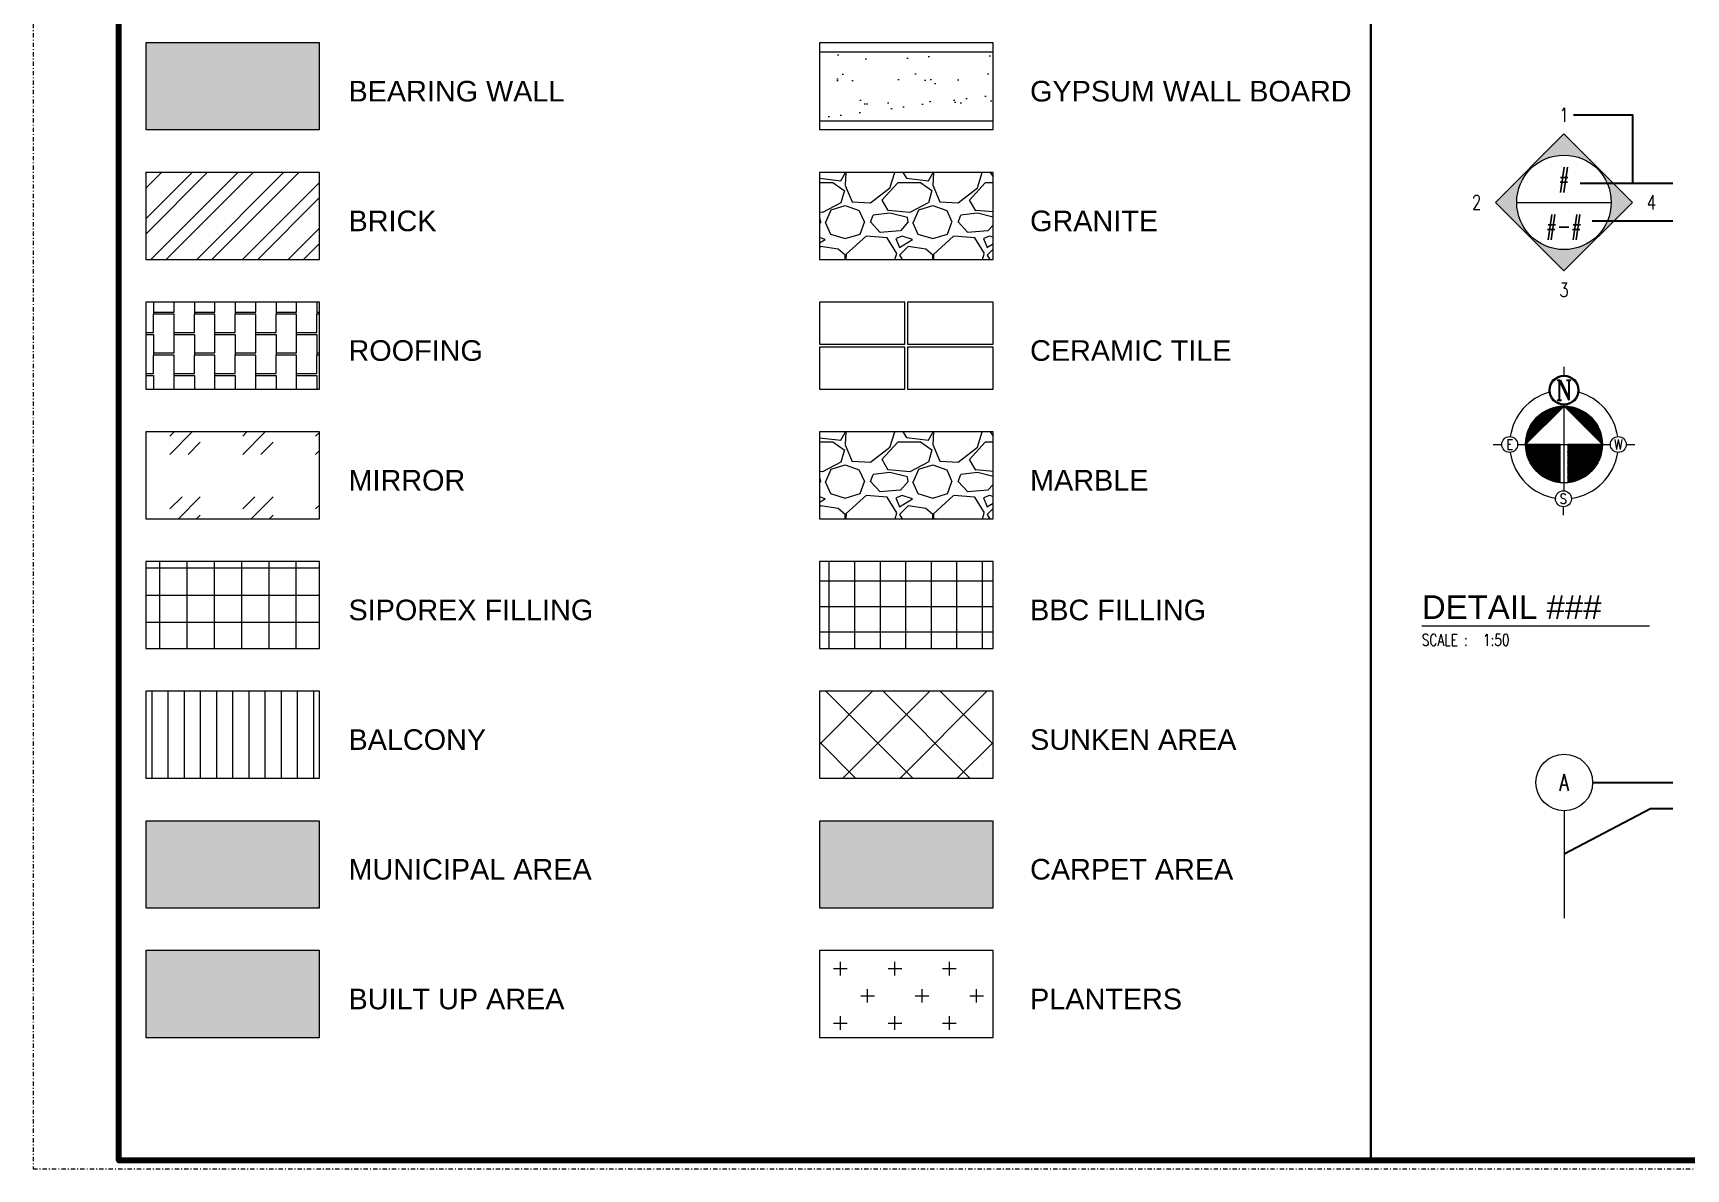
# Paper-space layout 'Symbols A3-1' of a CAD drawing. Header units: millimetres. Extents: x 0 to 408, y 0 to 261.
# Drawn here: x 0 to 192.5, y 0 to 132.3 of the extents above; entities that cross this region are included whole.
import ezdxf
from ezdxf.enums import TextEntityAlignment as Align

# ---------------------------------------------------------------- set-up
doc = ezdxf.new("R2010")
doc.units = ezdxf.units.MM
doc.linetypes.add('CENTER', pattern=[2, 1.25, -0.25, 0.25, -0.25])
doc.linetypes.add('DASHDOT', pattern=[1, 0.5, -0.25, 0, -0.25])
for name, color, linetype, lineweight in [('A-ANNO-GRID-IDEN', 4, 'Continuous', 5), ('A-ANNO-GRID-LINES', 20, 'CENTER', 13), ('A-ANNO-SYMB', 152, 'Continuous', 5), ('A-ANNO-TTLB', 255, 'Continuous', 5), ('G-ANNO-TEXT', 3, 'Continuous', 15), ('G-ANNO-TTLB', 7, 'Continuous', 50), ('G-PAPR-MEDM', 6, 'Continuous', 30), ('G-PAPR-THCK', 4, 'Continuous', 100)]:
    doc.layers.add(name, color=color, linetype=linetype, lineweight=lineweight)
doc.layers.add('A-ANNO-TXT', color=4, linetype='Continuous')
doc.layers.add('G-ANNO-REFR', color=253, linetype='DASHDOT', lineweight=5, plot=False)
doc.styles.add('C2', font='romanc.shx')
doc.styles.add('C3', font='romanc.shx', dxfattribs={"width": 0.9, "height": 9})
doc.styles.add('NOTES', font='arial.ttf', dxfattribs={"height": 2})
doc.styles.add('NOTES_ROMANS', font='romans.shx', dxfattribs={"width": 0.75})
doc.styles.add('Small text', font='arial.ttf', dxfattribs={"height": 2.4})
doc.styles.add('SUB-TITLE', font='swisscb.ttf')
doc.styles.add('SUB-TITLE-2', font='swissc.ttf')
doc.styles.add('TITLE', font='swisscb.ttf')
doc.styles.add('TITLE_ARIAL', font='arial.ttf')

# ---------------------------------------------------------------- blocks, each defined once
blk = doc.blocks.new('*U225')
at = {"layer": 'G-ANNO-REFR'}
blk.add_lwpolyline([(0, 0), (408, 0), (408, 261), (0, 261)], close=True, dxfattribs=at)
at = {"layer": 'G-PAPR-THCK'}
blk.add_lwpolyline([(10, 260), (403, 260), (403, 1), (10, 1)], close=True, dxfattribs=at)
at = {"layer": 'G-ANNO-TEXT'}
for tag, p, height, style in [('GENERAL_NOTES_001', (349.49, 254.98), 1.42, 'NOTES'), ('GENERAL_NOTES_002', (349.71, 252.58), 1.42, 'NOTES'), ('GENERAL_NOTES_003', (349.71, 250.19), 1.42, 'NOTES'), ('GENERAL_NOTES_004', (349.71, 247.8), 1.42, 'NOTES'), ('GENERAL_NOTES_005', (349.71, 245.4), 1.42, 'NOTES'), ('GENERAL_NOTES_006', (349.71, 243.01), 1.42, 'NOTES'), ('GENERAL_NOTES_007', (349.71, 240.64), 1.42, 'NOTES'), ('GENERAL_NOTES_008', (349.65, 238.25), 1.42, 'NOTES'), ('GENERAL_NOTES_009', (349.71, 235.85), 1.42, 'NOTES'), ('GENERAL_NOTES_010', (349.71, 233.46), 1.42, 'NOTES'), ('GENERAL_NOTES_011', (349.71, 231.07), 1.42, 'NOTES'), ('GENERAL_NOTES_012', (349.71, 228.67), 1.42, 'NOTES'), ('GENERAL_NOTES_013', (349.71, 226.28), 1.42, 'NOTES'), ('GENERAL_NOTES_014', (349.71, 223.89), 1.42, 'NOTES'), ('GENERAL_NOTES_015', (349.71, 221.49), 1.42, 'NOTES'), ('GENERAL_NOTES_016', (349.71, 219.1), 1.42, 'NOTES'), ('GENERAL_NOTES_017', (349.63, 216.7), 1.42, 'NOTES'), ('GENERAL_NOTES_018', (349.71, 214.31), 1.42, 'NOTES'), ('GENERAL_NOTES_019', (349.69, 211.92), 1.42, 'NOTES'), ('GENERAL_NOTES_020', (349.71, 209.52), 1.42, 'NOTES'), ('GENERAL_NOTES_021', (349.63, 207.13), 1.42, 'NOTES'), ('GENERAL_NOTES_022', (349.71, 204.74), 1.42, 'NOTES'), ('GENERAL_NOTES_023', (349.64, 202.34), 1.42, 'NOTES'), ('GENERAL_NOTES_024', (349.71, 199.95), 1.42, 'NOTES'), ('GENERAL_NOTES_025', (349.62, 197.56), 1.42, 'NOTES'), ('GENERAL_NOTES_026', (349.71, 195.16), 1.42, 'NOTES'), ('GENERAL_NOTES_027', (349.71, 192.77), 1.42, 'NOTES'), ('GENERAL_NOTES_028', (349.71, 190.38), 1.42, 'NOTES'), ('GENERAL_NOTES_029', (349.71, 187.98), 1.42, 'NOTES'), ('GENERAL_NOTES_030', (349.63, 185.59), 1.42, 'NOTES'), ('GENERAL_NOTES_031', (349.71, 183.19), 1.42, 'NOTES'), ('GENERAL_NOTES_032', (349.71, 180.8), 1.42, 'NOTES'), ('GENERAL_NOTES_033', (349.71, 178.41), 1.42, 'NOTES'), ('GENERAL_NOTES_034', (349.63, 176.01), 1.42, 'NOTES'), ('GENERAL_NOTES_035', (349.71, 173.62), 1.42, 'NOTES'), ('CLIENTNAME', (349.64, 78.78), 2.13, 'SUB-TITLE-2'), ('CLIENTADDRESS1', (349.64, 75.88), 1.42, 'SUB-TITLE-2'), ('CLIENTADDRESS2', (349.64, 73.48), 1.42, 'SUB-TITLE-2'), ('CLIENTPHONE', (349.64, 71.11), 1.42, 'SUB-TITLE-2'), ('DRAWING_NO', (362.5, 41.09), 2.84, 'SUB-TITLE-2')]:
    blk.add_attdef(tag, p, '', height=height, dxfattribs=dict(at, style=style))
at = {"layer": 'G-ANNO-TEXT', "style": 'SUB-TITLE-2'}
for tag, p in [('REV_NO4', (351.25, 107.5)), ('REV_DATE4', (357.51, 107.5)), ('DRAWN_BY4', (365.62, 107.5)), ('CHECKED_BY4', (374.69, 107.5)), ('REV_NO3', (351.25, 104.66)), ('REV_DATE3', (357.51, 104.66)), ('DRAWN_BY3', (365.62, 104.66)), ('CHECKED_BY3', (374.69, 104.66)), ('REV_NO2', (351.25, 101.81)), ('REV_DATE2', (357.51, 101.81)), ('DRAWN_BY2', (365.62, 101.81)), ('CHECKED_BY2', (374.69, 101.81)), ('REV_NO1', (351.25, 98.97)), ('REV_DATE1', (357.51, 98.97)), ('DRAWN_BY1', (365.62, 98.97)), ('CHECKED_BY1', (374.69, 98.97)), ('REV_NO0', (351.25, 96.13)), ('REV_DATE0', (357.51, 96.13)), ('DRAWN_BY0', (365.62, 96.13)), ('CHECKED_BY0', (374.69, 96.13))]:
    blk.add_attdef(tag, text='', height=1.14, dxfattribs=at).set_placement(p, align=Align.MIDDLE)
for tag, p in [('REV_DESCRIPTION4', (380.36, 107.5)), ('REV_DESCRIPTION3', (380.36, 104.66)), ('REV_DESCRIPTION2', (380.36, 101.81)), ('REV_DESCRIPTION1', (380.36, 98.97)), ('REV_DESCRIPTION0', (380.36, 96.13))]:
    blk.add_attdef(tag, text='', height=1.14, dxfattribs=at).set_placement(p, align=Align.MIDDLE_LEFT)
for tag, p in [('PROJECT_NAME1', (362.5, 69.02)), ('PROJECT_NAME2', (362.5, 66.18)), ('PROJECT_CODE', (362.5, 62.82)), ('RELEASE', (362.5, 59.67)), ('STAGE', (362.5, 56.47)), ('DRAWING_TITLE', (362.5, 53.27))]:
    blk.add_attdef(tag, text='', height=1.71, dxfattribs=at).set_placement(p, align=Align.TOP_LEFT)
at = {"layer": 'G-ANNO-TEXT'}
for tag, height, style, p in [('CURRENT_REV', 2.84, 'TITLE', (396.61, 41.09)), ('DRAWN_BY', 1.71, 'SUB-TITLE-2', (355.39, 34.75)), ('CHECKED_BY', 1.71, 'SUB-TITLE-2', (368.89, 34.75)), ('SCALE', 1.71, 'SUB-TITLE-2', (383.11, 34.75)), ('ISSUE_DATE', 1.71, 'SUB-TITLE-2', (396.61, 34.75))]:
    blk.add_attdef(tag, text='', height=height, dxfattribs=dict(at, style=style)).set_placement(p, align=Align.CENTER)
at = {"layer": 'G-ANNO-TEXT', "style": 'SUB-TITLE'}
blk.add_attdef('FILE_NAME', text='', height=1.14, rotation=90, dxfattribs=at).set_placement((403.71, 8.76), align=Align.TOP_LEFT)
blk = doc.blocks.new('*U66')
h = blk.add_hatch(color=256)
h.dxf.hatch_style = 1
h.paths.add_polyline_path([(14.5, 0), (0, 14.5), (-14.5, 0), (0, -14.5)])
h.paths.add_polyline_path([(-10, 0, -1), (10, 0, -1)], flags=16)
blk.add_line((-10, 0), (10, 0))
for points in [[(-14.5, 0), (0, 14.5), (14.5, 0)], [(-14.5, 0), (0, -14.5), (14.5, 0)]]:
    blk.add_lwpolyline(points)
blk.add_circle((0, 0), 10)
at = {"color": 7, "style": 'NOTES_ROMANS', "width": 0.75}
for tag, p in [('ELEVATIONGNUMBER', (0, 5)), ('SHEETNUMBER', (0, -5))]:
    blk.add_attdef(tag, text='', height=3.5, dxfattribs=at).set_placement(p, align=Align.MIDDLE_CENTER)
blk = doc.blocks.new('*U63')
blk.add_line((0, 0), (48.21, 0))
at = {"style": 'NOTES_ROMANS', "width": 0.75}
blk.add_text('SCALE :', height=2.5, dxfattribs=at).set_placement((0, -4.96), align=Align.BOTTOM_LEFT)
at = {"style": 'TITLE_ARIAL'}
blk.add_attdef('DETAILTITLE', text='', height=5, dxfattribs=at).set_placement((0, 0), align=Align.BOTTOM_LEFT)
at = {"style": 'NOTES_ROMANS', "width": 0.75}
blk.add_attdef('SCALE', text='', height=2.5, dxfattribs=at).set_placement((12.94, -4.96), align=Align.BOTTOM_LEFT)
blk = doc.blocks.new('Grid Bubble')
blk.add_circle((0, 0), 6)
at = {"color": 7, "style": 'NOTES_ROMANS', "width": 0.75}
blk.add_attdef('GRIDUMBER', text='', height=5, dxfattribs=at).set_placement((0, 0), align=Align.MIDDLE_CENTER)
blk = doc.blocks.new('*X0')
at = {"color": 0}
for p, q in [((3701.6, 300), (3714.3, 300)), ((3702.2, 300.6), (3714, 300.6)), ((3702.8, 301.2), (3713.7, 301.2)), ((3703.4, 301.9), (3713.4, 301.9)), ((3704.1, 302.5), (3713.1, 302.5)), ((3704.9, 303.1), (3712.8, 303.1)), ((3705.7, 303.8), (3712.5, 303.8)), ((3706.5, 304.4), (3712.3, 304.4)), ((3707.5, 305), (3712, 305)), ((3708.5, 305.6), (3711.7, 305.6)), ((3709.6, 306.2), (3711.4, 306.2)), ((3710.9, 306.9), (3711.1, 306.9)), ((3711.3, 306.9), (3735.5, 306.9)), ((3712.3, 307.5), (3734.1, 307.5)), ((3713, 306.2), (3736.8, 306.2)), ((3714, 308.1), (3732.4, 308.1)), ((3714.7, 305.6), (3737.9, 305.6)), ((3716.1, 308.8), (3730.3, 308.8)), ((3716.4, 305), (3738.9, 305)), ((3718.1, 304.4), (3739.8, 304.4)), ((3719.4, 309.4), (3727, 309.4)), ((3719.8, 303.8), (3740.7, 303.8)), ((3721.5, 303.1), (3741.5, 303.1)), ((3723.1, 302.5), (3742.2, 302.5)), ((3724.8, 301.9), (3742.9, 301.9)), ((3726.5, 301.2), (3743.6, 301.2)), ((3728.2, 300.6), (3744.2, 300.6)), ((3729.9, 300), (3744.8, 300)), ((3695, 287.5), (3720, 287.5)), ((3695.2, 288.1), (3719.7, 288.1)), ((3695.3, 288.8), (3719.4, 288.8)), ((3695.5, 289.4), (3719.2, 289.4)), ((3695.7, 290), (3718.9, 290)), ((3696, 290.6), (3718.6, 290.6)), ((3696.2, 291.2), (3718.3, 291.2)), ((3696.4, 291.9), (3718, 291.9)), ((3696.7, 292.5), (3717.7, 292.5)), ((3697, 293.1), (3717.4, 293.1)), ((3697.3, 293.8), (3717.1, 293.8)), ((3697.6, 294.4), (3716.9, 294.4)), ((3698, 295), (3716.6, 295)), ((3698.4, 295.6), (3716.3, 295.6)), ((3698.7, 296.2), (3716, 296.2)), ((3699.2, 296.9), (3715.7, 296.9)), ((3699.6, 297.5), (3715.4, 297.5)), ((3700.1, 298.1), (3715.1, 298.1)), ((3700.5, 298.8), (3714.8, 298.8)), ((3701.1, 299.4), (3714.6, 299.4)), ((3731.6, 299.4), (3745.3, 299.4)), ((3733.3, 298.8), (3745.8, 298.8)), ((3735, 298.1), (3746.3, 298.1)), ((3736.7, 297.5), (3746.8, 297.5)), ((3738.3, 296.9), (3747.2, 296.9)), ((3740, 296.2), (3747.6, 296.2)), ((3741.7, 295.6), (3748, 295.6)), ((3743.4, 295), (3748.4, 295)), ((3745.1, 294.4), (3748.7, 294.4)), ((3746.8, 293.8), (3749.1, 293.8)), ((3747.6, 287.5), (3751.4, 287.5)), ((3747.9, 288.1), (3751.2, 288.1)), ((3748.1, 288.8), (3751, 288.8)), ((3748.3, 289.4), (3750.9, 289.4)), ((3748.5, 293.1), (3749.4, 293.1)), ((3748.6, 290), (3750.6, 290)), ((3748.8, 290.6), (3750.4, 290.6)), ((3749, 291.2), (3750.2, 291.2)), ((3749.2, 291.9), (3749.9, 291.9)), ((3749.5, 292.5), (3749.7, 292.5)), ((3694.2, 282.5), (3720.1, 282.5)), ((3694.2, 281.9), (3718.8, 281.9)), ((3694.2, 281.2), (3717.4, 281.2)), ((3694.2, 280.6), (3716.1, 280.6)), ((3694.2, 280), (3714.7, 280)), ((3694.2, 279.4), (3713.3, 279.4)), ((3694.2, 278.8), (3712, 278.8)), ((3694.3, 283.8), (3721.7, 283.8)), ((3694.3, 283.1), (3721.5, 283.1)), ((3694.3, 278.1), (3710.6, 278.1)), ((3694.3, 277.5), (3709.3, 277.5)), ((3694.4, 284.4), (3721.5, 284.4)), ((3694.4, 276.9), (3707.9, 276.9)), ((3694.5, 285), (3721.2, 285)), ((3694.5, 276.2), (3706.5, 276.2)), ((3694.6, 285.6), (3720.9, 285.6)), ((3694.6, 275.6), (3705.2, 275.6)), ((3694.7, 286.2), (3720.6, 286.2)), ((3694.7, 275), (3703.8, 275)), ((3694.9, 286.9), (3720.3, 286.9)), ((3718.2, 275), (3725.8, 275)), ((3719.6, 275.6), (3725.5, 275.6)), ((3720.9, 276.2), (3725.2, 276.2)), ((3722.3, 276.9), (3724.9, 276.9)), ((3723.6, 277.5), (3724.6, 277.5)), ((3743, 275), (3751.7, 275)), ((3743.2, 275.6), (3751.8, 275.6)), ((3743.5, 276.2), (3751.9, 276.2)), ((3743.7, 276.9), (3752, 276.9)), ((3743.9, 277.5), (3752, 277.5)), ((3744.2, 278.1), (3752.1, 278.1)), ((3744.4, 278.8), (3752.2, 278.8)), ((3744.6, 279.4), (3752.2, 279.4)), ((3744.9, 280), (3752.2, 280)), ((3745.1, 280.6), (3752.2, 280.6)), ((3745.3, 281.2), (3752.2, 281.2)), ((3745.5, 281.9), (3752.2, 281.9)), ((3745.8, 282.5), (3752.2, 282.5)), ((3746, 283.1), (3752.1, 283.1)), ((3746.2, 283.8), (3752, 283.8)), ((3746.5, 284.4), (3752, 284.4)), ((3746.7, 285), (3751.9, 285)), ((3746.9, 285.6), (3751.8, 285.6)), ((3747.2, 286.2), (3751.7, 286.2)), ((3747.4, 286.9), (3751.5, 286.9)), ((3694.8, 274.4), (3702.5, 274.4)), ((3695, 273.8), (3701.1, 273.8)), ((3695.1, 273.1), (3699.8, 273.1)), ((3695.3, 272.5), (3698.4, 272.5)), ((3695.5, 271.9), (3697, 271.9)), ((3695.9, 270.6), (3696, 270.6)), ((3696.2, 270), (3696.3, 270)), ((3696.4, 269.4), (3696.6, 269.4)), ((3696.7, 268.8), (3696.9, 268.8)), ((3697, 268.1), (3697.2, 268.1)), ((3697.3, 267.5), (3697.4, 267.5)), ((3697.6, 266.9), (3697.7, 266.9)), ((3698, 266.2), (3698, 266.2)), ((3698.3, 265.6), (3730.1, 265.6)), ((3698.7, 265), (3730.4, 265)), ((3699.1, 264.4), (3730.6, 264.4)), ((3699.2, 266.2), (3729.8, 266.2)), ((3699.6, 263.8), (3730.9, 263.8)), ((3700, 263.1), (3731.2, 263.1)), ((3700.5, 266.9), (3729.5, 266.9)), ((3700.5, 262.5), (3731.5, 262.5)), ((3701.9, 267.5), (3729.2, 267.5)), ((3703.2, 268.1), (3728.9, 268.1)), ((3704.6, 268.8), (3728.6, 268.8)), ((3706, 269.4), (3728.4, 269.4)), ((3707.3, 270), (3728.1, 270)), ((3708.7, 270.6), (3727.8, 270.6)), ((3710, 271.2), (3727.5, 271.2)), ((3711.4, 271.9), (3727.2, 271.9)), ((3712.8, 272.5), (3726.9, 272.5)), ((3714.1, 273.1), (3726.6, 273.1)), ((3715.5, 273.8), (3726.3, 273.8)), ((3716.8, 274.4), (3726.1, 274.4)), ((3738.4, 262.5), (3745.9, 262.5)), ((3738.6, 263.1), (3746.4, 263.1)), ((3738.8, 263.8), (3746.8, 263.8)), ((3739.1, 264.4), (3747.3, 264.4)), ((3739.3, 265), (3747.7, 265)), ((3739.5, 265.6), (3748.1, 265.6)), ((3739.8, 266.2), (3748.4, 266.2)), ((3740, 266.9), (3748.8, 266.9)), ((3740.2, 267.5), (3749.1, 267.5)), ((3740.5, 268.1), (3749.4, 268.1)), ((3740.7, 268.8), (3749.7, 268.8)), ((3740.9, 269.4), (3750, 269.4)), ((3741.1, 270), (3750.2, 270)), ((3741.4, 270.6), (3750.4, 270.6)), ((3741.6, 271.2), (3750.7, 271.2)), ((3741.8, 271.9), (3750.9, 271.9)), ((3742.1, 272.5), (3751.1, 272.5)), ((3742.3, 273.1), (3751.2, 273.1)), ((3742.5, 273.8), (3751.4, 273.8)), ((3742.8, 274.4), (3751.5, 274.4)), ((3701, 261.9), (3731.8, 261.9)), ((3701.6, 261.2), (3732.1, 261.2)), ((3702.1, 260.6), (3732.4, 260.6)), ((3702.7, 260), (3732.7, 260)), ((3703.4, 259.4), (3732.9, 259.4)), ((3704.1, 258.8), (3733.2, 258.8)), ((3704.8, 258.1), (3733.5, 258.1)), ((3705.6, 257.5), (3733.8, 257.5)), ((3706.5, 256.9), (3734.1, 256.9)), ((3707.4, 256.2), (3734.4, 256.2)), ((3708.4, 255.6), (3734.7, 255.6)), ((3709.5, 255), (3735, 255)), ((3710.8, 254.4), (3735.2, 254.4)), ((3712.2, 253.8), (3734.2, 253.8)), ((3713.8, 253.1), (3732.5, 253.1)), ((3715.9, 252.5), (3730.5, 252.5)), ((3719, 251.9), (3727.3, 251.9)), ((3735.4, 254.4), (3735.6, 254.4)), ((3735.6, 255), (3736.9, 255)), ((3735.8, 255.6), (3738, 255.6)), ((3736.1, 256.2), (3739, 256.2)), ((3736.3, 256.9), (3739.9, 256.9)), ((3736.5, 257.5), (3740.8, 257.5)), ((3736.8, 258.1), (3741.6, 258.1)), ((3737, 258.8), (3742.3, 258.8)), ((3737.2, 259.4), (3743, 259.4)), ((3737.4, 260), (3743.6, 260)), ((3737.7, 260.6), (3744.2, 260.6)), ((3737.9, 261.2), (3744.8, 261.2)), ((3738.1, 261.9), (3745.4, 261.9))]:
    blk.add_line(p, q, dxfattribs=at)
blk = doc.blocks.new('North')
for p, q in [((0.24, 54.54), (0.24, 57.81)), ((0.24, 9.46), (0.24, 42.92)), ((0, 0), (0, 3.27))]:
    blk.add_line(p, q)
blk.add_lwpolyline([(-14.75, 27.55), (0.24, 42.53), (15.23, 27.55), (1.79, 27.55), (1.79, 12.64), (-1.31, 12.64), (-1.31, 27.55)], close=True)
for points in [[(-27.4, 27.55), (-24.04, 27.55)], [(-17.84, 27.55), (0.24, 27.55), (18.33, 27.55)], [(24.52, 27.55), (27.88, 27.55)]]:
    blk.add_lwpolyline(points)
for centre, radius in [((0.24, 48.73), 5.81), ((0.24, 48.73), 5.42), ((0.24, 27.55), 14.99), ((-20.94, 27.55), 3.1), ((21.42, 27.55), 3.1), ((0.01, 6.37), 3.1)]:
    blk.add_circle(centre, radius)
for start, end in [(105.7624, 171.61238), (8.38762, 74.2376), (188.38762, 261.61238), (278.38762, 351.61238)]:
    blk.add_arc((0.24, 27.55), 21.18, start, end)
at = {"xscale": -0.5163749999963909, "yscale": 0.5163750000065193, "zscale": 0.5163749999998025, "rotation": 294.6914369037128}
blk.add_blockref('*X0', (671.71, -1779.76), dxfattribs=at)
at = {"width": 0.85}
for s, height, style, p in [('N', 7.75, 'C3', (0.24, 48.73)), ('E', 3.87, 'C2', (-20.94, 27.55)), ('W', 3.87, 'C2', (21.42, 27.55)), ('S', 3.87, 'C2', (0.01, 6.37))]:
    blk.add_text(s, height=height, dxfattribs=dict(at, style=style)).set_placement(p, align=Align.MIDDLE)

psp = doc.layouts.new('Symbols A3-1')

# ---------------------------------------------------------------- hatches: boundary and pattern name
at = {"layer": 'A-ANNO-SYMB'}
h = psp.add_hatch(color=256, dxfattribs=at)
h.dxf.hatch_style = 1
h.paths.add_polyline_path([(33.35, 121.07), (33.35, 131.17), (13.13, 131.17), (13.13, 121.07)])
h = psp.add_hatch(dxfattribs=at)
h.set_pattern_fill('AR-SAND', color=256, scale=2.717822)
h.set_pattern_definition([(37.5, (-44.005, -247.2555), (-0.171205, 5.236764), [0, -4.13109, 0, -4.620297, 0, -4.41646]), (7.5, (-44.005, -247.2555), (4.80994, 7.67009), [0, -2.228614, 0, -3.723416, 0, -1.426856]), (327.5, (-47.3478, -247.2555), (8.463683, 0.01538), [0, -1.35891, 0, -4.89208, 0, -6.38688]), (317.5, (-47.348, -247.2555), (8.17012, 2.38537), [0, -0.679455, 0, -3.20703, 0, -3.66906])])
h.paths.add_polyline_path([(91.58, 130.15), (91.58, 122.09), (111.8, 122.09), (111.8, 130.15)])
h = psp.add_hatch(dxfattribs=at)
h.set_pattern_fill('ANSI32', color=256, scale=10.043076)
h.set_pattern_definition([(45, (-21.91, -243.925), (-2.663073, 2.663073), []), (45, (-20.1346, -243.925), (-2.663073, 2.663073), [])])
h.paths.add_polyline_path([(33.35, 105.96), (33.35, 116.07), (13.13, 116.07), (13.13, 105.96)])
h = psp.add_hatch(dxfattribs=at)
h.set_pattern_fill('SITEWORK_GRAVEL', color=256, scale=10.191832, pattern_type=2)
h.set_pattern_definition([(228.0128, (71.28714, -195.5102), (-81.5346354, -91.7264988), [1.37117, -135.7459]), (184.9697, (70.36987, -196.52935), (122.30199083, 10.1917431), [2.35297, -232.94374]), (132.5104, (68.02575, -196.7332), (101.9182222, -112.1102368), [1.6591, -164.25189]), (267.2737, (64.05094, -199.28114), (10.1917911, 203.8366365), [2.14271, -212.12828]), (292.8337, (63.949, -201.42143), (-50.9592593, 122.30194355), [2.1011, -208.0089]), (357.2737, (64.76437, -203.3579), (-203.8366365, 10.1917911), [2.14271, -212.12828]), (37.6942, (66.90465, -203.4598), (-132.49388666, -101.91821897), [2.83362, -280.52863]), (72.2553, (69.14685, -201.7272), (71.34293143, 224.22025847), [2.67523, -264.84821]), (121.4296, (69.9622, -199.17922), (-81.5347373, 132.4937612), [2.14997, -212.84696]), (175.2364, (68.8411, -197.3447), (112.110158, -10.1917454), [2.45452, -120.2714]), (222.3974, (66.39506, -197.14086), (-122.30205504, -112.11006774), [3.17423, -314.24857]), (138.8141, (74.14085, -199.3831), (-71.3428518, 61.1509627), [1.0834, -107.25725]), (171.4692, (73.3255, -198.66963), (132.4937943, -20.383744), [2.06117, -204.05587]), (225, (71.287, -198.364), (-1e-15, -10.19183), [1.44134, -12.97208]), (203.1986, (70.5737, -197.1409), (50.9591556, 20.383677), [0.7762, -76.8425]), (291.8014, (69.8603, -197.4466), (-10.191831, 30.575498), [1.0977, -53.787]), (30.9638, (70.268, -198.4658), (30.575475, 20.383689), [1.78285, -57.64523]), (161.5651, (71.7967, -197.5485), (20.383668, -10.191815), [1.28917, -30.94023]), (16.3895, (63.949, -197.4466), (101.9183392, 30.5754207), [1.806, -178.79372]), (70.3462, (65.6816, -196.937), (-40.7672783, -112.1101702), [1.51513, -149.99735]), (293.1986, (71.7967, -195.5102), (-20.383677, 50.9591556), [1.55237, -76.0663]), (343.6105, (72.40824, -196.937), (-101.9183392, 30.5754207), [1.806, -178.79372]), (339.444, (63.949, -203.7655), (-50.959177, 20.3836225), [1.74158, -85.33747]), (294.7751, (65.5797, -204.37706), (-50.9590788, 112.1101833), [1.45925, -144.46558]), (66.8014, (71.8986, -205.702), (20.383677, 50.9591556), [1.55237, -76.0663]), (17.354, (72.51016, -204.27514), (-132.4938324, -40.7672707), [1.70847, -169.13777]), (69.444, (66.9047, -205.702), (-20.3836225, -50.959177), [0.8708, -86.20826]), (101.3099, (71.2871, -205.702), (-10.191808, 40.767334), [0.51968, -51.44866]), (165.9638, (71.1852, -205.1924), (30.5755, -10.191812), [2.1011, -39.9209]), (186.009, (69.14685, -204.6828), (101.9183142, 10.1918247), [1.94715, -192.76752]), (303.6901, (70.268, -199.383), (-10.191845, 20.38366), [1.4699, -35.27728]), (353.1572, (71.0833, -200.6061), (173.26113203, -20.38374487), [2.56624, -254.05753]), (60.9454, (73.6313, -200.9118), (-40.767327, -71.3428257), [1.0493, -103.88202]), (90, (74.141, -199.995), (-10.19183, 10.19183), [0.6115, -9.58032]), (120.2564, (68.943, -204.37706), (40.7672746, -71.3428468), [1.4159, -140.17356]), (48.0128, (68.2296, -203.15404), (81.5346354, 91.7264988), [2.74234, -134.37473]), (0, (70.064, -201.116), (10.19183, 10.19183), [2.64988, -7.54196]), (325.3048, (72.714, -201.1157), (-101.9182583, 71.3429095), [1.61147, -159.53553]), (254.0546, (74.039, -202.033), (-10.1918305, -40.767328), [1.48395, -72.7137]), (207.646, (73.63126, -203.4598), (-193.6447591, -101.9183954), [2.41613, -239.19693]), (175.4261, (71.49098, -204.5809), (-132.4938175, 10.1917787), [2.5561, -253.05374])])
h.paths.add_polyline_path([(111.8, 105.96), (111.8, 116.07), (91.58, 116.07), (91.58, 105.96)])
h = psp.add_hatch(dxfattribs=at)
h.set_pattern_fill('ROOFING_SHINGLES_4', color=256, scale=4.756188, angle=90, pattern_type=2)
h.set_pattern_definition([(0, (-19.257, -171.298), (4.75619, 4.75619), [2.378094, -2.378094]), (90, (-16.879, -171.298), (-4.75619, 4.75619), [4.51838, -0.23781]), (0, (-16.879, -169.1577), (4.75619, 4.75619), [2.378094, -2.378094]), (270, (-14.501, -169.1577), (4.75619, -4.75619), [2.378094, -2.378094]), (0, (-16.879, -168.92), (4.75619, 4.75619), [2.378094, -2.378094]), (90, (-14.501, -168.92), (-4.75619, 4.75619), [2.140285, -2.6159]), (180, (-16.879, -171.536), (-4.75619, -4.75619), [2.378094, -2.378094])])
h.paths.add_polyline_path([(33.35, 100.96), (13.13, 100.96), (13.13, 90.85), (33.35, 90.85)])
h = psp.add_hatch(dxfattribs=at)
h.set_pattern_fill('SITEWORK_GRAVEL', color=256, scale=10.191832, pattern_type=2)
h.set_pattern_definition([(228.0128, (71.28714, -225.724), (-81.5346354, -91.7264988), [1.37117, -135.7459]), (184.9697, (70.36987, -226.74315), (122.30199083, 10.1917431), [2.35297, -232.94374]), (132.5104, (68.02575, -226.947), (101.9182222, -112.1102368), [1.6591, -164.25189]), (267.2737, (64.05094, -229.49494), (10.1917911, 203.8366365), [2.14271, -212.12828]), (292.8337, (63.949, -231.63523), (-50.9592593, 122.30194355), [2.1011, -208.0089]), (357.2737, (64.76437, -233.57168), (-203.8366365, 10.1917911), [2.14271, -212.12828]), (37.6942, (66.90465, -233.6736), (-132.49388666, -101.91821897), [2.83362, -280.52863]), (72.2553, (69.14685, -231.941), (71.34293143, 224.22025847), [2.67523, -264.84821]), (121.4296, (69.9622, -229.39302), (-81.5347373, 132.4937612), [2.14997, -212.84696]), (175.2364, (68.8411, -227.5585), (112.110158, -10.1917454), [2.45452, -120.2714]), (222.3974, (66.39506, -227.35466), (-122.30205504, -112.11006774), [3.17423, -314.24857]), (138.8141, (74.14085, -229.5969), (-71.3428518, 61.1509627), [1.0834, -107.25725]), (171.4692, (73.3255, -228.88343), (132.4937943, -20.383744), [2.06117, -204.05587]), (225, (71.287, -228.578), (-1e-15, -10.19183), [1.44134, -12.97208]), (203.1986, (70.5737, -227.3547), (50.9591556, 20.383677), [0.7762, -76.8425]), (291.8014, (69.8603, -227.6604), (-10.191831, 30.575498), [1.0977, -53.787]), (30.9638, (70.268, -228.6796), (30.575475, 20.383689), [1.78285, -57.64523]), (161.5651, (71.7967, -227.7623), (20.383668, -10.191815), [1.28917, -30.94023]), (16.3895, (63.949, -227.6604), (101.9183392, 30.5754207), [1.806, -178.79372]), (70.3462, (65.6816, -227.1508), (-40.7672783, -112.1101702), [1.51513, -149.99735]), (293.1986, (71.7967, -225.724), (-20.383677, 50.9591556), [1.55237, -76.0663]), (343.6105, (72.40824, -227.1508), (-101.9183392, 30.5754207), [1.806, -178.79372]), (339.444, (63.949, -233.9793), (-50.959177, 20.3836225), [1.74158, -85.33747]), (294.7751, (65.5797, -234.59086), (-50.9590788, 112.1101833), [1.45925, -144.46558]), (66.8014, (71.8986, -235.9158), (20.383677, 50.9591556), [1.55237, -76.0663]), (17.354, (72.51016, -234.48894), (-132.4938324, -40.7672707), [1.70847, -169.13777]), (69.444, (66.9047, -235.9158), (-20.3836225, -50.959177), [0.8708, -86.20826]), (101.3099, (71.2871, -235.9158), (-10.191808, 40.767334), [0.51968, -51.44866]), (165.9638, (71.1852, -235.4062), (30.5755, -10.191812), [2.1011, -39.9209]), (186.009, (69.14685, -234.8966), (101.9183142, 10.1918247), [1.94715, -192.76752]), (303.6901, (70.268, -229.597), (-10.191845, 20.38366), [1.4699, -35.27728]), (353.1572, (71.0833, -230.8199), (173.26113203, -20.38374487), [2.56624, -254.05753]), (60.9454, (73.6313, -231.1256), (-40.767327, -71.3428257), [1.0493, -103.88202]), (90, (74.141, -230.208), (-10.19183, 10.19183), [0.6115, -9.58032]), (120.2564, (68.943, -234.59086), (40.7672746, -71.3428468), [1.4159, -140.17356]), (48.0128, (68.2296, -233.36784), (81.5346354, 91.7264988), [2.74234, -134.37473]), (0, (70.064, -231.329), (10.19183, 10.19183), [2.64988, -7.54196]), (325.3048, (72.714, -231.3295), (-101.9182583, 71.3429095), [1.61147, -159.53553]), (254.0546, (74.039, -232.2467), (-10.1918305, -40.767328), [1.48395, -72.7137]), (207.646, (73.63126, -233.6736), (-193.6447591, -101.9183954), [2.41613, -239.19693]), (175.4261, (71.49098, -234.7947), (-132.4938175, 10.1917787), [2.5561, -253.05374])])
h.paths.add_polyline_path([(111.8, 75.75), (111.8, 85.85), (91.58, 85.85), (91.58, 75.75)])
h = psp.add_hatch(dxfattribs=at)
h.set_pattern_fill('ANSI37', color=256, angle=135)
h.set_pattern_definition([(180, (-26.4952, -288.7442), (-7e-16, -3.175), []), (270, (-26.4952, -288.7442), (3.175, -7e-16), [])])
h.paths.add_polyline_path([(33.35, 60.64), (33.35, 70.75), (13.13, 70.75), (13.13, 60.64)])
h = psp.add_hatch(dxfattribs=at)
h.set_pattern_fill('ANSI37', color=256, scale=23.780941, angle=135)
h.set_pattern_definition([(180, (-44.0048, -350.6374), (-6e-16, -2.972618), []), (270, (-44.0048, -350.6374), (2.972618, -6e-16), [])])
h.paths.add_polyline_path([(111.8, 60.64), (111.8, 70.75), (91.58, 70.75), (91.58, 60.64)])
h = psp.add_hatch(dxfattribs=at)
h.set_pattern_fill('ANSI31', color=256, scale=15.064614, angle=45)
h.set_pattern_definition([(90, (-21.91, -286.6252), (-1.883077, 3e-16), [])])
h.paths.add_polyline_path([(33.35, 55.64), (13.13, 55.64), (13.13, 45.53), (33.35, 45.53)])
h = psp.add_hatch(dxfattribs=at)
h.set_pattern_fill('ANSI37', color=256, scale=37.661536)
h.set_pattern_definition([(45, (-51.414, -286.625), (-3.32884, 3.32884), []), (135, (-51.414, -286.625), (-3.32884, -3.32884), [])])
h.paths.add_polyline_path([(111.8, 45.53), (111.8, 55.64), (91.58, 55.64), (91.58, 45.53)])
h = psp.add_hatch(color=9, dxfattribs=at)
h.dxf.hatch_style = 1
h.paths.add_polyline_path([(33.35, 40.53), (13.13, 40.53), (13.13, 30.43), (33.35, 30.43)])
at = {"layer": 'A-ANNO-SYMB', "true_color": 0xf9fda5}
h = psp.add_hatch(color=51, dxfattribs=at)
h.dxf.hatch_style = 1
h.paths.add_polyline_path([(111.8, 30.43), (111.8, 40.53), (91.58, 40.53), (91.58, 30.43)])
at = {"layer": 'A-ANNO-SYMB', "true_color": 0xdbf6ff}
h = psp.add_hatch(color=7, dxfattribs=at)
h.dxf.hatch_style = 1
h.paths.add_polyline_path([(33.35, 25.43), (13.13, 25.43), (13.13, 15.32), (33.35, 15.32)])
at = {"layer": 'A-ANNO-TTLB'}
h = psp.add_hatch(dxfattribs=at)
h.set_pattern_fill('GOST_GLASS', color=256)
h.set_pattern_definition([(45, (-26.495, -290.114), (8.48528, -9e-16), [5, -7]), (45, (-24.374, -290.114), (8.48528, -9e-16), [2, -10]), (45, (-26.495, -287.993), (8.48528, -9e-16), [2, -10])])
h.paths.add_polyline_path([(13.13, 85.85), (13.13, 75.75), (33.35, 75.75), (33.35, 85.85)])
h = psp.add_hatch(dxfattribs=at)
h.set_pattern_fill('CROSS', color=256, scale=0.5)
h.set_pattern_definition([(0, (-55.9993, -284.634), (3.175, 3.175), [1.5875, -4.7625]), (90, (-55.2055, -285.428), (-3.175, 3.175), [1.5875, -4.7625])])
h.paths.add_polyline_path([(91.58, 25.43), (91.58, 15.32), (111.8, 15.32), (111.8, 25.43)])

# ---------------------------------------------------------------- linework, layer by layer
at = {"layer": 'A-ANNO-GRID-LINES', "ltscale": 10}
psp.add_line((178.33, 41.72), (178.33, 28.02), dxfattribs=at)
at = {"layer": 'A-ANNO-SYMB'}
for p, q in [((91.58, 130.15), (111.8, 130.15)), ((91.58, 122.09), (111.8, 122.09))]:
    psp.add_line(p, q, dxfattribs=at)
at = {"layer": 'A-ANNO-SYMB', "linetype": 'Continuous'}
for points in [[(33.35, 121.07), (33.35, 131.17), (13.13, 131.17), (13.13, 121.07)], [(111.8, 121.07), (111.8, 131.17), (91.58, 131.17), (91.58, 121.07)], [(33.35, 105.96), (33.35, 116.07), (13.13, 116.07), (13.13, 105.96)], [(111.8, 105.96), (111.8, 116.07), (91.58, 116.07), (91.58, 105.96)], [(33.35, 90.85), (33.35, 100.96), (13.13, 100.96), (13.13, 90.85)], [(101.52, 100.96), (91.58, 100.96), (91.58, 96.08), (101.52, 96.08)], [(101.86, 96.08), (111.8, 96.08), (111.8, 100.96), (101.86, 100.96)], [(101.52, 95.74), (91.58, 95.74), (91.58, 90.85), (101.52, 90.85)], [(101.86, 90.85), (111.8, 90.85), (111.8, 95.74), (101.86, 95.74)], [(33.35, 75.75), (33.35, 85.85), (13.13, 85.85), (13.13, 75.75)], [(111.8, 75.75), (111.8, 85.85), (91.58, 85.85), (91.58, 75.75)], [(33.35, 60.64), (33.35, 70.75), (13.13, 70.75), (13.13, 60.64)], [(111.8, 60.64), (111.8, 70.75), (91.58, 70.75), (91.58, 60.64)], [(33.35, 45.53), (33.35, 55.64), (13.13, 55.64), (13.13, 45.53)], [(111.8, 45.53), (111.8, 55.64), (91.58, 55.64), (91.58, 45.53)], [(33.35, 30.43), (33.35, 40.53), (13.13, 40.53), (13.13, 30.43)], [(111.8, 30.43), (111.8, 40.53), (91.58, 40.53), (91.58, 30.43)], [(33.35, 15.32), (33.35, 25.43), (13.13, 25.43), (13.13, 15.32)], [(111.8, 15.32), (111.8, 25.43), (91.58, 25.43), (91.58, 15.32)]]:
    psp.add_lwpolyline(points, close=True, dxfattribs=at)
at = {"layer": 'A-ANNO-TXT'}
for points in [[(179.41, 122.79), (186.26, 122.79), (186.26, 114.81)], [(190.96, 114.81), (180.18, 114.81)], [(190.96, 110.4), (181.57, 110.4)], [(181.63, 45.02), (190.99, 45.02)], [(178.33, 36.7), (188.38, 42), (190.99, 42)]]:
    psp.add_lwpolyline(points, dxfattribs=at)
at = {"layer": 'G-PAPR-MEDM'}
psp.add_line((155.81, 260), (155.81, 1), dxfattribs=at)

# ---------------------------------------------------------------- block references
at = {"layer": 'A-ANNO-GRID-IDEN'}
ref = psp.add_blockref('Grid Bubble', (178.33, 45.02), dxfattribs=dict(at, xscale=0.5503589105223434, yscale=0.5503589105223434, zscale=0.5503589105223434))
ref.add_attrib('GRIDUMBER', 'A', dxfattribs={"layer": '0', "color": 7, "height": 1.93, "style": 'NOTES_ROMANS', "width": 0.75}).set_placement((178.33, 45.02), align=Align.MIDDLE_CENTER)
at = {"layer": 'A-ANNO-SYMB', "xscale": 0.5503589105223434, "yscale": 0.5503589105223434, "zscale": 0.5503589105223434}
psp.add_blockref('*U66', (178.3, 112.6), dxfattribs=at).add_auto_attribs({'ELEVATIONGNUMBER': '#', 'SHEETNUMBER': '#-#'})
at = {"layer": 'A-ANNO-SYMB', "xscale": 0.2985673581050272, "yscale": 0.2985673581050272, "zscale": 0.2985673581050272}
psp.add_blockref('North', (178.23, 76.17), dxfattribs=at)
at = {"layer": 'A-ANNO-SYMB'}
ref = psp.add_blockref('*U63', (161.74, 63.25), dxfattribs=dict(at, xscale=0.5503589105223434, yscale=0.5503589105223434, zscale=0.5503589105223434))
ref.add_attrib('SECTIONNAME', 'DETAIL ###', dxfattribs={"layer": '0', "height": 2.752, "style": 'TITLE_ARIAL'}).set_placement((161.74, 63.25), align=Align.BOTTOM_LEFT)
ref.add_attrib('SCALE', '1:50', dxfattribs={"layer": '0', "height": 1.376, "style": 'NOTES_ROMANS', "width": 0.75}).set_placement((168.86, 60.52), align=Align.BOTTOM_LEFT)
at = {"layer": 'G-ANNO-TTLB'}
psp.add_blockref('*U225', (0, 0), dxfattribs=at)

# ---------------------------------------------------------------- texts
at = {"layer": 'A-ANNO-SYMB', "style": 'NOTES_ROMANS', "width": 0.75}
for s, p in [('1', (178.3, 122.79)), ('2', (168.12, 112.6)), ('4', (188.49, 112.6)), ('3', (178.3, 102.42))]:
    psp.add_text(s, height=1.65, dxfattribs=at).set_placement(p, align=Align.MIDDLE_CENTER)
at = {"layer": 'G-ANNO-TEXT', "style": 'Small text'}
for s, p in [('BEARING WALL', (36.74, 124.35)), ('GYPSUM WALL BOARD', (116.12, 124.35)), ('BRICK', (36.74, 109.24)), ('GRANITE', (116.12, 109.24)), ('ROOFING', (36.74, 94.14)), ('CERAMIC TILE', (116.12, 94.14)), ('MIRROR', (36.74, 79.03)), ('MARBLE', (116.12, 79.03)), ('SIPOREX FILLING', (36.74, 63.92)), ('BBC FILLING', (116.12, 63.92)), ('BALCONY', (36.74, 48.82)), ('SUNKEN AREA', (116.12, 48.82)), ('MUNICIPAL AREA', (36.74, 33.71)), ('CARPET AREA', (116.12, 33.71)), ('BUILT UP AREA', (36.74, 18.6)), ('PLANTERS', (116.12, 18.6))]:
    psp.add_text(s, height=2.4, dxfattribs=at).set_placement(p)

doc.saveas('drawing.dxf')
